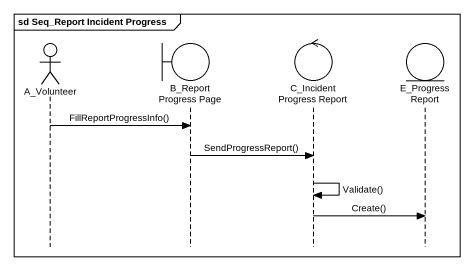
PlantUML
@startuml
mainframe sd Seq_Report Incident Progress
hide footbox
actor A_Volunteer
boundary "B_Report Progress Page" as B_Report_Progress_Page
control "C_Incident Progress Report" as C_Incident_Progress_Report
entity "E_Progress Report" as E_Progress_Report

A_Volunteer -> B_Report_Progress_Page : FillReportProgressInfo()
B_Report_Progress_Page -> C_Incident_Progress_Report : SendProgressReport()
C_Incident_Progress_Report -> C_Incident_Progress_Report : Validate()
C_Incident_Progress_Report -> E_Progress_Report : Create()
@enduml
